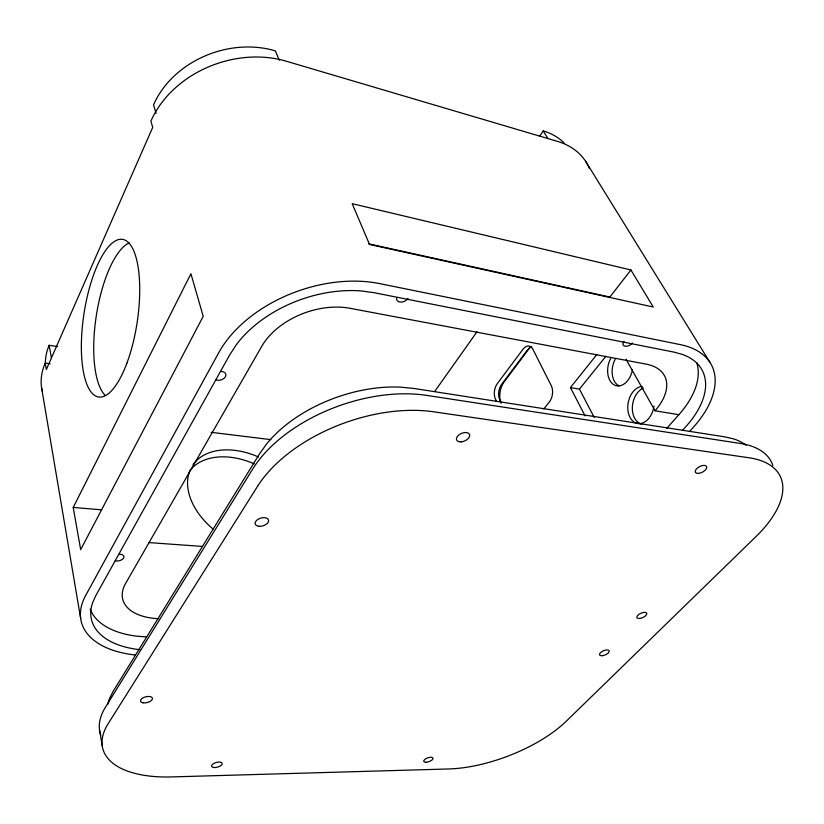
<?xml version="1.0" encoding="UTF-8"?>
<svg xmlns="http://www.w3.org/2000/svg" width="824" height="824" viewBox="0 0 824 824"><rect width="100%" height="100%" fill="white"/><g stroke="black" fill="none" stroke-linecap="round" stroke-linejoin="round"><path stroke-width="1.24" d="M73.223 507.44L190.921 273.743L203.229 316.334L80.67 549.629L73.223 507.44L101.723 509.84M539.854 135.981L543.243 130.892A81.483 56.887 -30.5 0 1 564.306 143.17M434.722 391.421L477.024 331.742M530.388 346.904L504.216 381.749A16.305 9.878 -80.4 0 0 500.755 402.802M630.916 269.973L352.209 203.683L369.523 244.47L653.257 307.043L630.916 269.973L609.853 297.052L368.637 243.811M543.861 408.9L549.309 402.03A11.526 7.251 -80.1 0 0 551.318 385.787L532.881 349.242A11.278 6.891 -79 0 0 523.024 349.222L497.284 383.665A10.99 6.592 -80.5 0 0 495.378 398.981L496.439 401.267M585.061 415.893L570.435 387.579L596.813 354.567M570.435 387.579L579.447 389.103L605.898 356.287M696.671 362.581A92.535 51.747 -27.4 0 1 678.873 414.699L666.76 428.346M682.354 430.53L685.805 426.708A93.287 51.397 -27.2 0 0 682.643 354.505L673.867 352.085L374.415 292.757L361.231 290.944A106.42 70.03 -19.7 0 0 236.354 344.669L229.649 354.979L95.831 595.556L92.545 602.89A91.33 49.389 -14.2 0 0 139.864 649.673M689.42 431.632L692.871 427.821A103.711 57.165 -27.2 0 0 680.47 344.659L379.751 283.621A118.326 77.909 -19.7 0 0 218.618 352.929L85.758 595.278A101.537 54.93 -14.1 0 0 135.373 654.998M148.732 542.573L202.488 546.436M146.548 636.911L137.175 636.221A90.609 49.749 -14 0 1 90.125 609.091M210.985 432.301L270.839 439.635M42.158 390.895A88.353 59.781 -11.4 0 1 45.217 363.127L50.099 363.817M45.444 364.033A79.99 54.992 -11.1 0 1 49.152 345.308L57.639 346.585M626.034 359.305L655.049 410.795L678.873 414.699M585.565 161.216L709.763 362.076M543.243 130.892L547.847 138.576M579.447 389.103L594.248 417.459M501.311 403.08L499.725 399.671A10.97 6.613 -80.4 0 1 501.62 384.375L527.401 350.035A11.248 6.911 -78.9 0 1 531.799 346.883M279.295 60.234L275.412 50.882A90.877 74.129 -19.1 0 0 153.532 104.875L156.086 113.434M49.152 345.308L51.407 357.884M45.217 363.127L46.34 369.533L152.708 127.401L150.874 121.159A100.58 80.896 -19.2 0 1 286.35 61.234L557.281 141.316A90.022 61.872 -30.2 0 1 589.376 168.477M41.54 387.558L80.67 618.515M99.488 729.642L102.207 745.689M100.868 735.163A107.903 51.315 -15.1 0 1 105.338 707.456L252.597 469.206A127.154 74.5 -19.8 0 1 426.698 395.386L740.312 443.446A110.365 53.539 -26.2 0 1 772.881 465.529M107.944 704.149A96.233 46.649 -15 0 1 109.551 698.525L113.115 691.398L259.333 454.148L266.688 443.837A113.207 67.475 -19.8 0 1 400.176 387.115L414.009 388.475L724.564 436.813L733.535 438.873A98.406 48.647 -26.3 0 1 746.05 445.29M220.575 371.439A6.365 4.264 -15.3 0 1 225.457 376.712A6.365 4.264 -15.3 0 1 215.888 379.854M190.066 470.349A64.437 43.641 31.6 0 1 254.235 463.84M213.509 529.41A64.766 43.538 31.6 0 1 189.891 470.494M193.022 464.746A64.766 43.538 31.6 0 1 258.468 456.98M104.792 394.923A79.3 27.47 -81.3 0 1 96.48 314.603A79.3 27.47 -81.3 0 1 129.049 242.946M653.968 406.057A18.777 12.988 -79.4 0 1 638.878 423.608A18.777 12.988 -79.4 0 1 627.857 405.171A18.777 12.988 -79.4 0 1 642.215 386.404M632.513 369.585A18.365 12.35 -78 0 1 614.333 385.004A18.365 12.35 -78 0 1 610.708 358.327M619.092 385.9A18.324 12.37 -77.9 0 1 615.229 359.171M641.783 424.103A18.736 13.019 -79.3 0 1 632.358 407.118A18.736 13.019 -79.3 0 1 643.359 388.042M158.713 618.7A57.011 31.271 -14 0 1 125.578 583.485L261.764 346.307A66.311 44.187 -19.7 0 1 350.179 308.32L646.294 364.167A58.216 32.538 -27.3 0 1 655.049 410.795M118.852 554.284A5.686 3.234 -12.2 0 1 123.672 557.961A5.686 3.234 -12.2 0 1 115.236 560.784M632.492 343.031A5.82 3.389 -29.1 0 1 625.014 346.183A5.82 3.389 -29.1 0 1 624.026 341.352M407.973 298.442A6.396 4.347 -23.9 0 1 400.392 302.099A6.396 4.347 -23.9 0 1 396.725 297.567M257.582 486.273L108.171 723.678A108.83 50.727 -15.2 0 0 171.402 776.929L448.627 768.967A93.74 39.377 -20.8 0 0 566.346 721.134L756.072 536.496A111.322 52.942 -26.1 0 0 748.985 457.773L433.589 411.794A128.441 73.903 -19.9 0 0 257.582 486.273M213.622 767.484A5.49 2.421 -15.5 0 0 222.171 763.982A5.49 2.421 -15.5 0 0 214.899 762.931A5.49 2.421 -15.5 0 0 213.622 767.484M426.018 762.241A4.903 2.019 -19.5 0 0 433.053 758.41A4.903 2.019 -19.5 0 0 426.07 758.564A4.903 2.019 -19.5 0 0 426.018 762.241M142.985 702.81A6.159 2.987 -13.7 0 0 152.492 698.876A6.159 2.987 -13.7 0 0 144.015 697.361A6.159 2.987 -13.7 0 0 142.985 702.81M259.045 526.289A6.973 4.027 -16.5 0 0 268.624 520.294A6.973 4.027 -16.5 0 0 257.933 519.357A6.973 4.027 -16.5 0 0 259.045 526.289M698.484 473.398A6.324 3.141 -27.4 0 0 706.745 467.012A6.324 3.141 -27.4 0 0 697.691 467.774A6.324 3.141 -27.4 0 0 698.484 473.398M461.141 441.87A7.025 4.12 -23.2 0 0 469.536 434.485A7.025 4.12 -23.2 0 0 458.494 435.247A7.025 4.12 -23.2 0 0 461.141 441.87M602.56 655.667A5.202 2.245 -23.1 0 0 609.183 650.867A5.202 2.245 -23.1 0 0 601.365 651.949A5.202 2.245 -23.1 0 0 602.56 655.667M639.826 618.464A5.387 2.379 -24.2 0 0 646.778 613.396A5.387 2.379 -24.2 0 0 638.816 614.426A5.387 2.379 -24.2 0 0 639.826 618.464M126.865 363.24A79.732 26.945 -81.4 0 0 123.415 239.537A79.732 26.945 -81.4 0 0 81.432 351.766A79.732 26.945 -81.4 0 0 126.865 363.24"/></g></svg>
